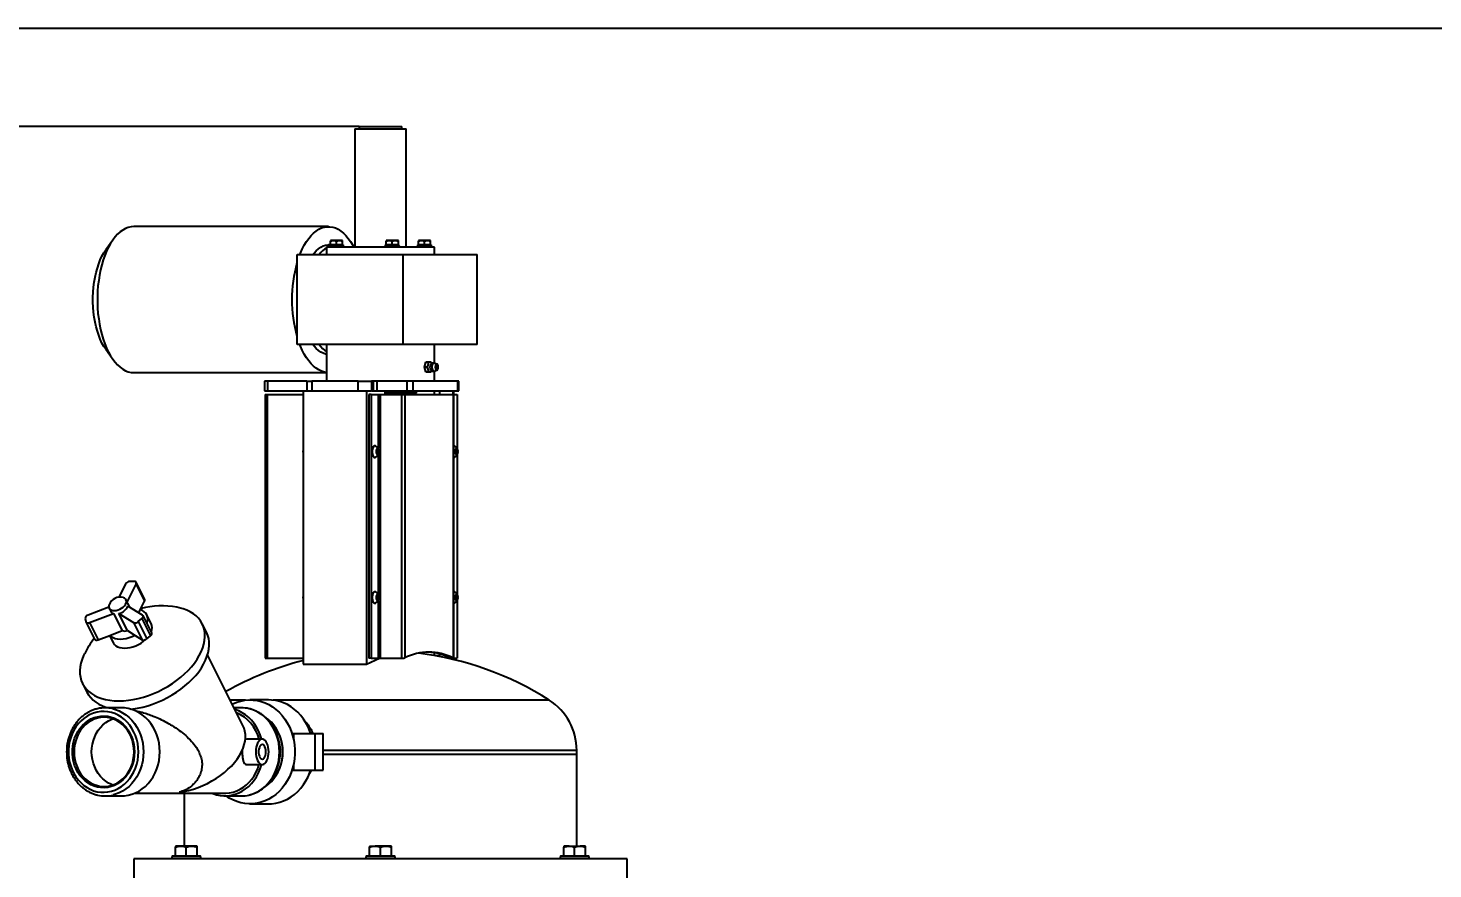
# Model space of a CAD drawing. Header units: millimetres. Extents: x -2 to 4200, y -4 to 2970.
# Drawn here: x 878 to 2034, y 2228 to 2920 of the extents above; entities that cross this region are included whole.
import ezdxf

# ---------------------------------------------------------------- set-up
doc = ezdxf.new("R2010")
doc.units = ezdxf.units.MM
doc.header["$LTSCALE"] = 10
doc.header["$PDSIZE"] = -1
doc.styles.add('SLDTEXTSTYLE4', font='Gothic.ttf', dxfattribs={"width": 0.913})
doc.dimstyles.new('SLDDIMSTYLE0', dxfattribs={"dimtxt": 35, "dimasz": 33.02, "dimexe": 0, "dimexo": 0.0625, "dimgap": 8.75, "dimtad": 1, "dimdec": 0, "dimrnd": 1e-09, "dimzin": 12, "dimdsep": 46, "dimtxsty": 'SLDTEXTSTYLE4', "dimsah": 1, "dimcen": 0.09, "dimadec": 0, "dimazin": 3, "dimtfac": 1, "dimtdec": 0, "dimtofl": 0, "dimtmove": 0, "dimatfit": 3, "dimfxl": 1, "dimfrac": 2, "dimtolj": 1, "dimtzin": 12, "dimarcsym": 0})

# ---------------------------------------------------------------- blocks, each defined once
blk = doc.blocks.new('_D_3')
at = {"color": 0, "lineweight": -2, "transparency": 16777216}
for p, q in [((1150.4, 2839.2), (538, 2839.2)), ((538, 1478.7), (538, 2806.1)), ((1133, 1445.7), (538, 1445.7))]:
    blk.add_line(p, q, dxfattribs=at)
at = {"color": 0, "transparency": 16777216}
for points in [[(532.5, 2806.1), (543.5, 2806.1), (538, 2839.2)], [(532.5, 1478.7), (543.5, 1478.7), (538, 1445.7)]]:
    blk.add_solid(points, dxfattribs=at)
at = {"layer": 'Defpoints', "color": 0, "transparency": 16777216}
for p in [(538, 2839.2), (1150.5, 2839.2), (1133.1, 1445.7)]:
    blk.add_point(p, dxfattribs=at)
at = {"color": 0, "transparency": 16777216, "insert": (487.9, 2142.4), "char_height": 35, "attachment_point": 2, "rotation": 90, "style": 'SLDTEXTSTYLE4'}
blk.add_mtext('\\A1;1394 mm / 54,88 in.', dxfattribs=at)

msp = doc.modelspace()

# ---------------------------------------------------------------- linework, layer by layer
msp.add_line((50, 2920), (4150, 2920))
at = {"color": 7, "linetype": 'Continuous', "lineweight": 25}
for p, q in [((1147, 2837.2), (1147, 2739.7)), ((1147, 2837.2), (1186.2, 2837.2)), ((1150.5, 2839.2), (1150.5, 2837.2)), ((1150.5, 2839.2), (1183.2, 2839.2)), ((1183.2, 2839.2), (1185.5, 2839.2)), ((1185.5, 2837.2), (1185.5, 2839.2)), ((1186.2, 2837.2), (1189, 2837.2)), ((1189, 2739.7), (1189, 2837.2)), ((1125.2, 2756.7), (965, 2756.7)), ((947.7, 2745.6), (941.9, 2737.5)), ((1126.8, 2741.7), (1125.2, 2741.7)), ((1126.2, 2741.3), (1125.8, 2740.9)), ((1125.8, 2740.9), (1125.8, 2739.7)), ((1137.8, 2740.9), (1125.8, 2740.9)), ((1126.2, 2741.3), (1137.4, 2741.3)), ((1126.8, 2744.8), (1129.3, 2745.2)), ((1129.3, 2745.2), (1126.8, 2745.2)), ((1126.8, 2741.8), (1126.8, 2744.8)), ((1126.8, 2741.8), (1126.8, 2741.3)), ((1129.3, 2741.8), (1126.8, 2741.8)), ((1134.3, 2745.2), (1129.3, 2745.2)), ((1131.8, 2741.8), (1129.3, 2741.8)), ((1131.8, 2744.8), (1134.3, 2745.2)), ((1131.8, 2741.8), (1131.8, 2744.8)), ((1134.3, 2741.8), (1131.8, 2741.8)), ((1136.8, 2745.2), (1134.3, 2745.2)), ((1136.8, 2741.8), (1134.3, 2741.8)), ((1136.8, 2741.8), (1136.8, 2744.8)), ((1136.8, 2741.3), (1136.8, 2741.8)), ((1137.8, 2740.9), (1137.4, 2741.3)), ((1137.8, 2739.7), (1137.8, 2740.9)), ((1172.1, 2741.3), (1171.7, 2740.9)), ((1171.7, 2740.9), (1171.7, 2739.7)), ((1183.7, 2740.9), (1171.7, 2740.9)), ((1172.1, 2741.3), (1183.3, 2741.3)), ((1172.7, 2744.8), (1175.2, 2745.2)), ((1175.2, 2745.2), (1172.7, 2745.2)), ((1172.7, 2741.8), (1172.7, 2744.8)), ((1172.7, 2741.8), (1172.7, 2741.3)), ((1175.2, 2741.8), (1172.7, 2741.8)), ((1180.2, 2745.2), (1175.2, 2745.2)), ((1177.7, 2741.8), (1175.2, 2741.8)), ((1177.7, 2744.8), (1180.2, 2745.2)), ((1177.7, 2741.8), (1177.7, 2744.8)), ((1180.2, 2741.8), (1177.7, 2741.8)), ((1182.7, 2745.2), (1180.2, 2745.2)), ((1182.7, 2741.8), (1180.2, 2741.8)), ((1182.7, 2741.8), (1182.7, 2744.8)), ((1182.7, 2741.3), (1182.7, 2741.8)), ((1183.7, 2740.9), (1183.3, 2741.3)), ((1183.7, 2739.7), (1183.7, 2740.9)), ((1198.6, 2741.3), (1198.2, 2740.9)), ((1198.2, 2740.9), (1198.2, 2739.7)), ((1210.2, 2740.9), (1198.2, 2740.9)), ((1198.6, 2741.3), (1209.8, 2741.3)), ((1199.2, 2744.8), (1201.7, 2745.2)), ((1201.7, 2745.2), (1199.2, 2745.2)), ((1199.2, 2741.8), (1199.2, 2744.8)), ((1199.2, 2741.8), (1199.2, 2741.3)), ((1201.7, 2741.8), (1199.2, 2741.8)), ((1206.7, 2745.2), (1201.7, 2745.2)), ((1204.2, 2741.8), (1201.7, 2741.8)), ((1204.2, 2744.8), (1206.7, 2745.2)), ((1204.2, 2741.8), (1204.2, 2744.8)), ((1206.7, 2741.8), (1204.2, 2741.8)), ((1209.2, 2745.2), (1206.7, 2745.2)), ((1209.2, 2741.8), (1206.7, 2741.8)), ((1209.2, 2741.8), (1209.2, 2744.8)), ((1209.2, 2741.3), (1209.2, 2741.8)), ((1210.2, 2740.9), (1209.8, 2741.3)), ((1210.2, 2739.7), (1210.2, 2740.9)), ((1099.3, 2659.7), (1099.3, 2733.7)), ((1099.3, 2733.7), (1186.7, 2733.7)), ((1123.5, 2739.7), (1123.5, 2733.7)), ((1212.5, 2739.7), (1123.5, 2739.7)), ((1186.7, 2659.7), (1186.7, 2733.7)), ((1186.7, 2733.7), (1247.7, 2733.7)), ((1212.5, 2733.7), (1212.5, 2739.7)), ((1247.7, 2659.7), (1247.7, 2733.7)), ((1186.7, 2659.7), (1099.3, 2659.7)), ((1123.5, 2659.7), (1123.5, 2629.7)), ((1247.7, 2659.7), (1186.7, 2659.7)), ((1212.5, 2644.2), (1212.5, 2659.7)), ((941.9, 2655.8), (947.7, 2647.7)), ((965, 2636.7), (1123.5, 2636.7)), ((1204.2, 2641.2), (1205.4, 2645.1)), ((1206.4, 2641.2), (1204.2, 2641.2)), ((1205.4, 2637.2), (1204.2, 2641.1)), ((1204.2, 2641.1), (1206.4, 2641.1)), ((1207.6, 2645.2), (1205.4, 2645.2)), ((1205.4, 2645.1), (1207.5, 2645.1)), ((1207.5, 2637.2), (1205.4, 2637.2)), ((1205.4, 2637.2), (1207.6, 2637.2)), ((1209.9, 2637.2), (1210.1, 2638.1)), ((1214.5, 2643.6), (1212.1, 2644.4)), ((1212.1, 2637.9), (1214.5, 2638.7)), ((1212.5, 2629.7), (1212.5, 2638.1)), ((1072.6, 2629.7), (1072.6, 2621.7)), ((1075.1, 2629.7), (1072.6, 2629.7)), ((1075.1, 2629.7), (1075.1, 2621.7)), ((1107.5, 2629.7), (1075.1, 2629.7)), ((1107.5, 2629.7), (1107.5, 2621.7)), ((1107.5, 2629.7), (1111.5, 2629.7)), ((1111.5, 2629.7), (1111.5, 2621.7)), ((1149.6, 2629.7), (1111.5, 2629.7)), ((1149.6, 2621.7), (1149.6, 2629.7)), ((1149.6, 2629.7), (1160.5, 2629.7)), ((1160.5, 2629.7), (1160.5, 2621.7)), ((1161.9, 2629.7), (1160.5, 2629.7)), ((1161.9, 2629.7), (1161.9, 2621.7)), ((1165, 2629.7), (1161.9, 2629.7)), ((1165, 2629.7), (1165, 2621.7)), ((1189.7, 2629.7), (1165, 2629.7)), ((1189.7, 2629.7), (1189.7, 2621.7)), ((1194.5, 2629.7), (1189.7, 2629.7)), ((1194.5, 2629.7), (1194.5, 2621.7)), ((1231.4, 2629.7), (1194.5, 2629.7)), ((1231.4, 2629.7), (1231.4, 2621.7)), ((1232.5, 2629.7), (1231.4, 2629.7)), ((1232.5, 2621.7), (1232.5, 2629.7)), ((1072.6, 2621.7), (1075.1, 2621.7)), ((1073.1, 2618.7), (1073.1, 2401.7)), ((1073.1, 2618.7), (1074.7, 2618.7)), ((1074.7, 2618.7), (1074.7, 2401.7)), ((1074.7, 2618.7), (1104.5, 2618.7)), ((1075.1, 2621.7), (1104.5, 2621.7)), ((1104.5, 2621.7), (1104.5, 2396.7)), ((1104.5, 2621.7), (1156.5, 2621.7)), ((1111.5, 2621.7), (1149.6, 2621.7)), ((1156.5, 2621.7), (1156.5, 2396.7)), ((1156.5, 2621.7), (1160.1, 2621.7)), ((1158.5, 2618.7), (1158.5, 2401.7)), ((1160.2, 2618.7), (1158.5, 2618.7)), ((1160.5, 2621.7), (1160.1, 2621.7)), ((1160.2, 2618.7), (1160.2, 2401.7)), ((1160.2, 2618.7), (1166, 2618.7)), ((1160.5, 2621.7), (1161.9, 2621.7)), ((1161.9, 2621.7), (1165, 2621.7)), ((1165, 2621.7), (1189.7, 2621.7)), ((1166, 2618.7), (1167.7, 2618.7)), ((1167.7, 2618.7), (1167.7, 2401.7)), ((1167.7, 2618.7), (1185.3, 2618.7)), ((1171.5, 2621.7), (1171.5, 2618.7)), ((1197.6, 2619.7), (1171.5, 2619.7)), ((1185.3, 2618.7), (1185.3, 2401.7)), ((1185.3, 2618.7), (1188, 2618.7)), ((1188, 2618.7), (1188, 2401.8)), ((1188, 2618.7), (1227.7, 2618.7)), ((1189.7, 2621.7), (1194.5, 2621.7)), ((1194.5, 2621.7), (1231.4, 2621.7)), ((1197.6, 2619.7), (1197.6, 2621.7)), ((1212.1, 2621.7), (1212.1, 2618.7)), ((1216.5, 2621.7), (1216.5, 2618.7)), ((1227.7, 2618.7), (1227.7, 2401.8)), ((1227.7, 2618.7), (1228.4, 2618.7)), ((1228.4, 2401.7), (1228.4, 2618.7)), ((1228.4, 2618.7), (1231.2, 2618.7)), ((1228.5, 2618.7), (1228.5, 2621.7)), ((1231.2, 2618.7), (1231.2, 2574.1)), ((1231.4, 2621.7), (1232.5, 2621.7)), ((1163.5, 2576.4), (1163.2, 2576.4)), ((1163.2, 2566.9), (1163.5, 2566.9)), ((1164.8, 2572.5), (1165.6, 2573.4)), ((1164.8, 2570.8), (1164.8, 2572.5)), ((1165.6, 2569.9), (1164.8, 2570.8)), ((1164.9, 2572.6), (1165, 2572.5)), ((1165, 2570.8), (1164.9, 2570.7)), ((1165, 2572.5), (1166.3, 2572.5)), ((1165, 2572.5), (1165, 2571.7)), ((1165, 2571.7), (1165, 2570.8)), ((1165, 2570.8), (1166.3, 2570.8)), ((1165.6, 2573.4), (1166.3, 2572.5)), ((1166.3, 2570.8), (1165.6, 2569.9)), ((1166.3, 2572.5), (1166.3, 2570.8)), ((1228.5, 2576.4), (1228.4, 2576.4)), ((1228.4, 2566.9), (1228.5, 2566.9)), ((1229.8, 2572.5), (1230.6, 2573.4)), ((1229.8, 2570.8), (1229.8, 2572.5)), ((1230.6, 2569.9), (1229.8, 2570.8)), ((1229.9, 2572.6), (1230, 2572.5)), ((1230, 2570.8), (1229.9, 2570.7)), ((1230, 2572.5), (1231.3, 2572.5)), ((1230, 2572.5), (1230, 2571.7)), ((1230, 2571.7), (1230, 2570.8)), ((1230, 2570.8), (1231.3, 2570.8)), ((1230.6, 2573.4), (1231.3, 2572.5)), ((1231.3, 2570.8), (1230.6, 2569.9)), ((1231.2, 2569.2), (1231.2, 2454.1)), ((1231.3, 2572.5), (1231.3, 2570.8)), ((958.2, 2462.7), (952.8, 2451.9)), ((959.5, 2447.9), (966.9, 2462.7)), ((965.3, 2464.9), (961.9, 2464.9)), ((966.9, 2462.7), (973.9, 2448.6)), ((974, 2449.9), (967, 2464.1)), ((1163.5, 2456.4), (1163.2, 2456.4)), ((1164.8, 2452.5), (1165.6, 2453.4)), ((1164.8, 2450.8), (1164.8, 2452.5)), ((1164.9, 2452.6), (1165, 2452.5)), ((1165, 2452.5), (1166.3, 2452.5)), ((1165, 2452.5), (1165, 2451.7)), ((1165, 2451.7), (1165, 2450.8)), ((1165.6, 2453.4), (1166.3, 2452.5)), ((1166.3, 2452.5), (1166.3, 2450.8)), ((1228.5, 2456.4), (1228.4, 2456.4)), ((1229.8, 2452.5), (1230.6, 2453.4)), ((1229.8, 2450.8), (1229.8, 2452.5)), ((1229.9, 2452.6), (1230, 2452.5)), ((1230, 2452.5), (1231.3, 2452.5)), ((1230, 2452.5), (1230, 2451.7)), ((1230, 2451.7), (1230, 2450.8)), ((1230.6, 2453.4), (1231.3, 2452.5)), ((1231.3, 2452.5), (1231.3, 2450.8)), ((944.5, 2443.7), (927.3, 2437.2)), ((944.8, 2442.9), (946.1, 2440.2)), ((961.6, 2443.7), (958.5, 2449.8)), ((972.2, 2437.2), (960, 2444.6)), ((969.2, 2439), (970.3, 2441.4)), ((970.3, 2441.4), (973.9, 2448.6)), ((1163.2, 2446.9), (1163.5, 2446.9)), ((1165.6, 2449.9), (1164.8, 2450.8)), ((1165, 2450.8), (1164.9, 2450.7)), ((1165, 2450.8), (1166.3, 2450.8)), ((1166.3, 2450.8), (1165.6, 2449.9)), ((1228.4, 2446.9), (1228.5, 2446.9)), ((1230.6, 2449.9), (1229.8, 2450.8)), ((1230, 2450.8), (1229.9, 2450.7)), ((1230, 2450.8), (1231.3, 2450.8)), ((1231.3, 2450.8), (1230.6, 2449.9)), ((1231.2, 2449.2), (1231.2, 2401.7)), ((924.9, 2434.3), (925.4, 2431.8)), ((925.5, 2431.5), (932.6, 2417.4)), ((928.6, 2431), (948.2, 2438.5)), ((928.6, 2431), (935.7, 2416.9)), ((948.2, 2438.5), (955.3, 2424.4)), ((952.7, 2438.5), (964.8, 2431)), ((959.7, 2424.4), (952.7, 2438.5)), ((964.8, 2431), (971.8, 2416.9)), ((968.7, 2431.8), (971.7, 2434.3)), ((968.7, 2431.8), (975.8, 2417.7)), ((971.7, 2434.3), (978.7, 2420.1)), ((979.7, 2422.5), (972.6, 2436.7)), ((979.3, 2430.1), (975.7, 2437.3)), ((1024.8, 2423), (1021.3, 2430.1)), ((935.7, 2416.9), (945.2, 2420.5)), ((945, 2420.5), (948, 2414.5)), ((945.2, 2420.5), (955.3, 2424.4)), ((959.7, 2424.4), (966, 2420.5)), ((966, 2420.5), (971.8, 2416.9)), ((975.8, 2417.7), (978.7, 2420.1)), ((1212.1, 2406.2), (1212.1, 2403.9)), ((1216.5, 2405.3), (1216.5, 2403.6)), ((1055, 2345.9), (1025.7, 2404.5)), ((1073.1, 2401.7), (1074.7, 2401.7)), ((1074.7, 2401.7), (1104.5, 2401.7)), ((1104.5, 2396.7), (1156.5, 2396.7)), ((1156.5, 2396.7), (1167.3, 2401.7)), ((1160.2, 2401.7), (1158.5, 2401.7)), ((1160.2, 2401.7), (1166, 2401.7)), ((1166, 2401.7), (1167.7, 2401.7)), ((1167.7, 2401.7), (1185.3, 2401.7)), ((1185.3, 2401.7), (1187.4, 2401.7)), ((1216.5, 2403.6), (1213.7, 2403.6)), ((1216.5, 2403.6), (1218.4, 2402.7)), ((1223, 2403.2), (1223, 2401.7)), ((1226.2, 2401.7), (1223.4, 2401.7)), ((1227.7, 2401.8), (1225.9, 2401.8)), ((1226.2, 2401.7), (1228.1, 2401.7)), ((1228.1, 2401.7), (1228.4, 2401.7)), ((1228.4, 2401.7), (1231.2, 2401.7)), ((1228.5, 2400.5), (1228.5, 2401.7)), ((922.9, 2380.9), (926.4, 2373.8)), ((940.7, 2362), (941.3, 2360.9)), ((955, 2360.9), (941.5, 2360.9)), ((1053.5, 2360.9), (1047.5, 2360.9)), ((1075.9, 2367.4), (1060.6, 2367.4)), ((1095.3, 2339.7), (1096.5, 2339.7)), ((1096.5, 2339.7), (1096.5, 2335.2)), ((1096.5, 2339.7), (1114, 2339.7)), ((1114, 2339.7), (1114, 2309.7)), ((1114, 2339.7), (1120.7, 2339.7)), ((1120.7, 2309.7), (1120.7, 2339.7)), ((1054.3, 2326.3), (1054.2, 2324.7)), ((1058, 2335.1), (1056.8, 2334.8)), ((1070.7, 2335.2), (1058, 2335.2)), ((1329.5, 2322.7), (1329.5, 2325.9)), ((1058, 2314.2), (1070.7, 2314.2)), ((1096.5, 2314.1), (1096.5, 2309.7)), ((1120.7, 2322.7), (1329.5, 2322.7)), ((1329.5, 2247.1), (1329.5, 2322.7)), ((1095.3, 2309.7), (1096.5, 2309.7)), ((1096.5, 2309.7), (1114, 2309.7)), ((1114, 2309.7), (1120.7, 2309.7)), ((965.9, 2290.7), (1040, 2290.7)), ((1006.5, 2290.7), (1006.5, 2247.1)), ((941.5, 2288.4), (955, 2288.4)), ((1040, 2288.4), (1053.5, 2288.4)), ((1060.6, 2281.9), (1075.9, 2281.9)), ((1003.7, 2247.1), (999.2, 2247.1)), ((999.2, 2239.2), (999.2, 2246.3)), ((1012.7, 2247.1), (1003.7, 2247.1)), ((1008.2, 2239.2), (1008.2, 2246.3)), ((1017.2, 2247.1), (1012.7, 2247.1)), ((1017.2, 2239.2), (1017.2, 2246.3)), ((1159, 2247.1), (1163.5, 2247.1)), ((1159, 2239.2), (1159, 2246.3)), ((1172.5, 2247.1), (1163.5, 2247.1)), ((1168, 2239.2), (1168, 2246.3)), ((1177, 2247.1), (1172.5, 2247.1)), ((1177, 2239.2), (1177, 2246.3)), ((1323.3, 2247.1), (1318.8, 2247.1)), ((1318.8, 2239.2), (1318.8, 2246.3)), ((1323.3, 2247.1), (1332.3, 2247.1)), ((1327.8, 2239.2), (1327.8, 2246.3)), ((1336.8, 2247.1), (1332.3, 2247.1)), ((1336.8, 2239.2), (1336.8, 2246.3)), ((965, 2236.7), (965, 2219.7)), ((1371, 2236.7), (965, 2236.7)), ((996.8, 2239.2), (996.2, 2238.5)), ((996.2, 2238.5), (996.2, 2236.7)), ((1014.2, 2238.5), (996.2, 2238.5)), ((996.8, 2239.2), (1013.9, 2239.2)), ((1013.9, 2239.2), (1019.6, 2239.2)), ((1020.2, 2238.5), (1014.2, 2238.5)), ((1020.2, 2238.5), (1019.6, 2239.2)), ((1020.2, 2236.7), (1020.2, 2238.5)), ((1156.6, 2239.2), (1156, 2238.5)), ((1156, 2238.5), (1156, 2236.7)), ((1180, 2238.5), (1156, 2238.5)), ((1156.6, 2239.2), (1179.4, 2239.2)), ((1180, 2238.5), (1179.4, 2239.2)), ((1180, 2236.7), (1180, 2238.5)), ((1316.4, 2239.2), (1315.8, 2238.5)), ((1315.8, 2238.5), (1315.8, 2236.7)), ((1339.8, 2238.5), (1315.8, 2238.5)), ((1316.4, 2239.2), (1339.2, 2239.2)), ((1339.8, 2238.5), (1339.2, 2239.2)), ((1339.8, 2236.7), (1339.8, 2238.5)), ((1371, 2219.7), (1371, 2236.7))]:
    msp.add_line(p, q, dxfattribs=at)
at = {"color": 8, "linetype": 'Continuous', "lineweight": 25}
for p, q in [((1166, 2618.7), (1166, 2574.4)), ((1179.8, 2619.7), (1179.8, 2618.7)), ((1183.9, 2619.7), (1183.9, 2618.7)), ((1227.5, 2621.7), (1227.5, 2618.7)), ((1166, 2568.9), (1166, 2454.4)), ((1166, 2448.9), (1166, 2401.7)), ((1223.1, 2403.1), (1223.1, 2401.7)), ((1227.5, 2401.7), (1227.5, 2400.7)), ((1056.9, 2367.2), (1044.3, 2367.2)), ((1306.8, 2367.2), (1079.6, 2367.2)), ((1329.5, 2325.9), (1120.7, 2325.9))]:
    msp.add_line(p, q, dxfattribs=at)
at = {"color": 7, "linetype": 'Continuous', "lineweight": 25, "flags": 128}
for points in [[(965, 2756.7), (962.7, 2756.5), (960.4, 2755.9), (958.2, 2755.1), (955.9, 2753.9), (953.8, 2752.3), (951.7, 2750.4), (949.7, 2748.2), (947.7, 2745.7), (945.9, 2742.9), (944.2, 2739.9), (942.6, 2736.6), (941.1, 2733), (939.8, 2729.3), (938.6, 2725.3), (937.6, 2721.2), (936.8, 2716.9), (936.1, 2712.5), (935.5, 2708.1), (935.2, 2703.5), (935, 2698.9), (935, 2694.4), (935.2, 2689.8), (935.5, 2685.2), (936.1, 2680.8), (936.8, 2676.4), (937.6, 2672.1), (938.6, 2668), (939.8, 2664), (941.1, 2660.3), (942.6, 2656.7), (944.2, 2653.4), (945.9, 2650.4), (947.7, 2647.6), (949.7, 2645.1), (951.7, 2642.9), (953.8, 2641), (955.9, 2639.4), (958.2, 2638.2), (960.4, 2637.4), (962.7, 2636.8), (965, 2636.7), (965, 2636.7)], [(1101.6, 2733.7), (1102.1, 2734.8), (1103.6, 2738.3), (1105.3, 2741.4), (1107, 2744.4), (1108.9, 2747), (1110.9, 2749.4), (1112.9, 2751.4), (1115.1, 2753.1), (1117.3, 2754.5), (1119.5, 2755.6), (1121.8, 2756.3), (1124.1, 2756.6), (1126.4, 2756.6), (1128.7, 2756.3), (1130.9, 2755.6), (1133.2, 2754.5), (1135.4, 2753.1), (1137.5, 2751.4), (1139.5, 2749.4), (1141.5, 2747), (1143.4, 2744.4), (1145.2, 2741.4), (1146.1, 2739.7)], [(1112.4, 2733.7), (1113.4, 2734.9), (1115.1, 2736.9), (1116.9, 2738.5), (1118.8, 2739.8), (1120.8, 2740.8), (1122.7, 2741.4), (1124.7, 2741.6), (1125.2, 2741.7)], [(1123.8, 2739.7), (1124, 2739.8), (1125.8, 2740.7)], [(941.9, 2655.8), (940.4, 2658.1), (938.8, 2660.9), (937.4, 2664), (936.1, 2667.3), (935, 2670.7), (933.9, 2674.4), (933.1, 2678.2), (932.4, 2682.2), (931.9, 2686.3), (931.5, 2690.4), (931.4, 2694.6), (931.4, 2698.7), (931.5, 2702.9), (931.9, 2707), (932.4, 2711.1), (933.1, 2715.1), (933.9, 2718.9), (935, 2722.6), (936.1, 2726), (937.4, 2729.3), (938.8, 2732.4), (940.4, 2735.2), (941.9, 2737.5)], [(1123.5, 2636.7), (1121.8, 2637), (1119.5, 2637.7), (1117.3, 2638.8), (1115.1, 2640.2), (1112.9, 2641.9), (1110.9, 2643.9), (1108.9, 2646.3), (1107, 2648.9), (1105.3, 2651.9), (1103.6, 2655), (1102.1, 2658.5), (1101.6, 2659.7)], [(1123.5, 2651.8), (1122.7, 2651.9), (1120.8, 2652.5), (1118.8, 2653.5), (1116.9, 2654.8), (1115.1, 2656.4), (1113.4, 2658.4), (1112.4, 2659.7)], [(1215.6, 2641.1), (1215.5, 2642.1), (1215.2, 2642.9), (1214.8, 2643.5), (1214.3, 2643.7), (1213.9, 2643.5), (1213.4, 2642.9), (1213.2, 2642.1), (1213.1, 2641.1), (1213.2, 2640.2), (1213.4, 2639.4), (1213.9, 2638.8), (1214.3, 2638.7), (1214.8, 2638.8), (1215.2, 2639.4), (1215.5, 2640.2), (1215.6, 2641.1)], [(1214.7, 2641.1), (1214.7, 2641.4), (1214.6, 2641.7), (1214.5, 2641.8), (1214.3, 2641.9), (1214.2, 2641.8), (1214.1, 2641.7), (1214, 2641.4), (1214, 2641.1), (1214, 2640.9), (1214.1, 2640.6), (1214.2, 2640.5), (1214.3, 2640.4), (1214.5, 2640.5), (1214.6, 2640.6), (1214.7, 2640.9), (1214.7, 2641.1)], [(1163.2, 2576.4), (1163, 2576.4), (1162.4, 2576.1), (1161.8, 2575.5), (1161.4, 2574.6), (1161, 2573.5), (1160.9, 2572.3), (1160.9, 2571), (1161, 2569.8), (1161.4, 2568.7), (1161.8, 2567.8), (1162.4, 2567.2), (1163, 2566.9), (1163.2, 2566.9)], [(1164.2, 2576.2), (1164, 2576.3), (1163.4, 2576.4), (1162.7, 2576.1), (1162.2, 2575.5), (1161.7, 2574.6), (1161.4, 2573.5), (1161.2, 2572.3), (1161.2, 2571), (1161.4, 2569.8), (1161.7, 2568.7), (1162.2, 2567.8), (1162.7, 2567.2), (1163.4, 2566.9), (1164, 2567), (1164.2, 2567.1)], [(1166.8, 2571.7), (1166.7, 2572.6), (1166.4, 2573.3), (1166, 2573.8), (1165.6, 2574), (1165.1, 2573.8), (1164.8, 2573.3), (1164.5, 2572.6), (1164.4, 2571.7), (1164.5, 2570.7), (1164.8, 2570), (1165.1, 2569.5), (1165.6, 2569.3), (1166, 2569.5), (1166.4, 2570), (1166.7, 2570.7), (1166.8, 2571.7)], [(1231.8, 2571.7), (1231.7, 2572.6), (1231.4, 2573.3), (1231, 2573.8), (1230.6, 2574), (1230.1, 2573.8), (1229.8, 2573.3), (1229.5, 2572.6), (1229.4, 2571.7), (1229.5, 2570.7), (1229.8, 2570), (1230.1, 2569.5), (1230.6, 2569.3), (1231, 2569.5), (1231.4, 2570), (1231.7, 2570.7), (1231.8, 2571.7)], [(966.9, 2462.7), (967, 2463.2), (967.1, 2463.6), (967, 2463.9), (966.9, 2464.2), (966.6, 2464.5), (966.2, 2464.7), (965.8, 2464.8), (965.3, 2464.9)], [(948.9, 2440.9), (950.4, 2441), (952, 2441.4), (953.5, 2442), (955, 2442.8), (956.3, 2443.8), (957.3, 2444.9), (958.2, 2446), (958.7, 2447.2), (958.9, 2448.4), (958.7, 2449.4), (958.2, 2450.3), (957.4, 2451), (956.4, 2451.5), (956.3, 2451.5)], [(1163.2, 2456.4), (1163, 2456.4), (1162.4, 2456.1), (1161.8, 2455.5), (1161.4, 2454.6), (1161, 2453.5), (1160.9, 2452.3), (1160.9, 2451), (1161, 2449.8), (1161.4, 2448.7), (1161.8, 2447.8), (1162.4, 2447.2), (1163, 2446.9), (1163.2, 2446.9)], [(1164.2, 2456.2), (1164, 2456.3), (1163.4, 2456.4), (1162.7, 2456.1), (1162.2, 2455.5), (1161.7, 2454.6), (1161.4, 2453.5), (1161.2, 2452.3), (1161.2, 2451), (1161.4, 2449.8), (1161.7, 2448.7), (1162.2, 2447.8), (1162.7, 2447.2), (1163.4, 2446.9), (1164, 2447), (1164.2, 2447.1)], [(1166.8, 2451.7), (1166.7, 2452.6), (1166.4, 2453.3), (1166, 2453.8), (1165.6, 2454), (1165.1, 2453.8), (1164.8, 2453.3), (1164.5, 2452.6), (1164.4, 2451.7), (1164.5, 2450.7), (1164.8, 2450), (1165.1, 2449.5), (1165.6, 2449.3), (1166, 2449.5), (1166.4, 2450), (1166.7, 2450.7), (1166.8, 2451.7)], [(1231.8, 2451.7), (1231.7, 2452.6), (1231.4, 2453.3), (1231, 2453.8), (1230.6, 2454), (1230.1, 2453.8), (1229.8, 2453.3), (1229.5, 2452.6), (1229.4, 2451.7), (1229.5, 2450.7), (1229.8, 2450), (1230.1, 2449.5), (1230.6, 2449.3), (1231, 2449.5), (1231.4, 2450), (1231.7, 2450.7), (1231.8, 2451.7)], [(944.7, 2445.8), (944.5, 2444.9), (944.5, 2443.8), (944.8, 2442.8), (945.4, 2442), (946.4, 2441.4), (947.6, 2441), (948.9, 2440.9)], [(952.6, 2366.6), (956.5, 2366.7), (960.5, 2367.1), (964.6, 2367.7), (968.7, 2368.6), (972.9, 2369.7), (977, 2371), (981.1, 2372.6), (985.2, 2374.4), (989.1, 2376.4), (993, 2378.5), (996.7, 2380.9), (1000.2, 2383.4), (1003.6, 2386), (1006.8, 2388.8), (1009.7, 2391.7), (1012.4, 2394.7), (1014.9, 2397.7), (1017, 2400.8), (1018.9, 2403.9), (1020.5, 2407), (1021.7, 2410.2), (1022.6, 2413.3), (1023.2, 2416.3), (1023.5, 2419.3), (1023.5, 2422.1), (1023.1, 2424.9), (1022.3, 2427.6), (1021.3, 2430.1), (1019.9, 2432.4), (1018.2, 2434.6), (1016.2, 2436.6), (1014, 2438.3), (1011.4, 2439.9), (1008.6, 2441.3), (1005.6, 2442.4), (1002.4, 2443.2), (1000.5, 2443.6)], [(925.4, 2431.8), (925.6, 2431.5), (925.8, 2431.2), (926.1, 2431), (926.5, 2430.8), (927, 2430.8), (927.5, 2430.8), (928.1, 2430.9), (928.6, 2431)], [(971.7, 2434.3), (972.1, 2434.7), (972.4, 2435.1), (972.6, 2435.5), (972.7, 2435.9), (972.7, 2436.3), (972.7, 2436.6), (972.5, 2436.9), (972.2, 2437.2)], [(932.6, 2417.4), (932.6, 2417.3), (932.9, 2417.1), (933.2, 2416.8), (933.6, 2416.7), (934.1, 2416.6), (934.6, 2416.6), (935.1, 2416.7), (935.7, 2416.9)], [(966, 2420.5), (963.6, 2419.3), (961.2, 2418.4), (958.7, 2417.7), (956.2, 2417.3), (953.9, 2417.1), (951.7, 2417.3), (949.6, 2417.7), (947.9, 2418.4), (946.3, 2419.3), (945.2, 2420.5)], [(948, 2414.5), (948.2, 2414.2), (949.1, 2413), (950.3, 2411.9), (951.7, 2411.1), (953.5, 2410.4), (955.4, 2410.1), (957.5, 2409.9), (959.7, 2410.1), (962, 2410.4), (964.3, 2411.1), (966.7, 2411.9), (968.9, 2413), (971.1, 2414.2), (973.1, 2415.6), (974.7, 2417)], [(962.5, 2359.8), (964.1, 2360), (968.1, 2360.6), (972.3, 2361.5), (976.4, 2362.6), (980.5, 2364), (984.6, 2365.5), (988.7, 2367.3), (992.7, 2369.3), (996.5, 2371.5), (1000.2, 2373.8), (1003.8, 2376.3), (1007.1, 2379), (1010.3, 2381.7), (1013.3, 2384.6), (1016, 2387.6), (1018.4, 2390.6), (1020.6, 2393.7), (1022.4, 2396.8), (1024, 2400), (1025.2, 2403.1), (1026.2, 2406.2), (1026.8, 2409.2), (1027.1, 2412.2), (1027, 2415.1), (1026.6, 2417.8), (1025.9, 2420.5), (1024.8, 2423), (1024.8, 2423)], [(978.7, 2420.1), (979.1, 2420.5), (979.5, 2420.9), (979.7, 2421.3), (979.8, 2421.7), (979.8, 2422.1), (979.7, 2422.5), (979.7, 2422.5)], [(924.5, 2405.7), (923.7, 2403.9), (922.5, 2400.8), (921.5, 2397.7), (920.9, 2394.7), (920.7, 2391.7), (920.7, 2388.8), (921.1, 2386), (921.8, 2383.4), (922.9, 2380.9), (924.3, 2378.5), (925.9, 2376.4), (927.9, 2374.4), (930.2, 2372.6), (932.7, 2371), (935.5, 2369.7), (938.6, 2368.6), (941.8, 2367.7), (945.3, 2367.1), (948.9, 2366.7), (952.6, 2366.6)], [(926.4, 2373.8), (927.8, 2371.5), (929.5, 2369.3), (931.5, 2367.3), (933.7, 2365.5), (936.3, 2364), (939.1, 2362.6), (942.1, 2361.5), (944.3, 2360.9)], [(986.4, 2324.7), (986.2, 2328.3), (985.8, 2331.8), (985, 2335.3), (983.9, 2338.7), (982.6, 2342), (980.9, 2345.1), (979, 2348), (976.9, 2350.6), (974.6, 2353), (972, 2355.1), (969.3, 2356.9), (966.5, 2358.4), (963.5, 2359.5), (960.4, 2360.3), (957.3, 2360.8), (955, 2360.9)], [(1046, 2363.9), (1046.6, 2364.2), (1049.8, 2365.5), (1053.1, 2366.5), (1056.4, 2367.1), (1059.7, 2367.4), (1063.1, 2367.3), (1066.5, 2366.9), (1069.8, 2366.1), (1073, 2364.9), (1076.1, 2363.5), (1079.1, 2361.7), (1081.9, 2359.6), (1084.6, 2357.2), (1087.1, 2354.5), (1089.3, 2351.6), (1091.3, 2348.5), (1093.1, 2345.2), (1094.5, 2341.7), (1095.7, 2338), (1096.7, 2334.3), (1097.3, 2330.5), (1097.6, 2326.6), (1097.6, 2322.7), (1097.3, 2318.8), (1096.7, 2315), (1095.7, 2311.3), (1094.5, 2307.6), (1093.1, 2304.1), (1091.3, 2300.8), (1089.3, 2297.7), (1087.1, 2294.8), (1084.6, 2292.1), (1081.9, 2289.7), (1079.1, 2287.6), (1076.1, 2285.8), (1073, 2284.4), (1069.8, 2283.2), (1066.5, 2282.4), (1063.1, 2282), (1059.7, 2281.9), (1056.4, 2282.2), (1053.1, 2282.8), (1049.8, 2283.8), (1046.6, 2285.1), (1043.6, 2286.7), (1041, 2288.4)], [(1070, 2335.2), (1070, 2335.3), (1068.9, 2338.7), (1067.6, 2342), (1065.9, 2345.1), (1064, 2348), (1061.9, 2350.6), (1059.6, 2353), (1057, 2355.1), (1054.3, 2356.9), (1051.5, 2358.4), (1048.5, 2359.5), (1048.1, 2359.7)], [(1110.6, 2339.7), (1109.9, 2341.7), (1108.4, 2345.2), (1106.6, 2348.5), (1104.6, 2351.6), (1102.4, 2354.5), (1099.9, 2357.2), (1097.3, 2359.6), (1094.4, 2361.7), (1091.4, 2363.5), (1088.3, 2364.9), (1085.1, 2366.1), (1081.8, 2366.9), (1078.4, 2367.3), (1075.9, 2367.4)], [(968.8, 2324.7), (968.6, 2328.1), (968.2, 2331.5), (967.4, 2334.8), (966.4, 2338), (965.1, 2341), (963.5, 2343.9), (961.6, 2346.6), (959.6, 2349.1), (957.3, 2351.2), (954.8, 2353.2), (952.2, 2354.8), (949.5, 2356.1), (946.6, 2357), (943.7, 2357.6), (940.7, 2357.9), (937.8, 2357.8), (934.8, 2357.4), (931.9, 2356.6), (929.1, 2355.5), (926.5, 2354), (923.9, 2352.2), (921.6, 2350.2), (919.4, 2347.9), (917.4, 2345.3), (915.7, 2342.5), (914.2, 2339.5), (913.1, 2336.4), (912.2, 2333.1), (911.5, 2329.8), (911.2, 2326.4), (911.2, 2322.9), (911.5, 2319.5), (912.2, 2316.2), (913.1, 2312.9), (914.2, 2309.8), (915.7, 2306.8), (917.4, 2304), (919.4, 2301.4), (921.6, 2299.1), (923.9, 2297.1), (926.5, 2295.3), (929.1, 2293.9), (931.9, 2292.7), (934.8, 2291.9), (937.8, 2291.5), (940.7, 2291.4), (943.7, 2291.7), (946.6, 2292.3), (949.5, 2293.2), (952.2, 2294.5), (954.8, 2296.1), (957.3, 2298.1), (959.6, 2300.2), (961.6, 2302.7), (963.5, 2305.4), (965.1, 2308.3), (966.4, 2311.3), (967.4, 2314.5), (968.2, 2317.8), (968.6, 2321.2), (968.8, 2324.7)], [(965.5, 2324.7), (965.4, 2321.4), (964.9, 2318.2), (964.2, 2315.1), (963.1, 2312.1), (961.8, 2309.2), (960.2, 2306.5), (958.3, 2304.1), (956.2, 2301.9), (954, 2300), (951.5, 2298.3), (949, 2297), (946.3, 2296.1), (943.5, 2295.4), (940.7, 2295.2), (937.9, 2295.3), (935.1, 2295.7), (932.4, 2296.5), (929.7, 2297.6), (927.2, 2299.1), (924.9, 2300.9), (922.7, 2302.9), (920.7, 2305.3), (919, 2307.8), (917.5, 2310.6), (916.3, 2313.5), (915.4, 2316.6), (914.8, 2319.8), (914.5, 2323), (914.5, 2326.3), (914.8, 2329.5), (915.4, 2332.7), (916.3, 2335.8), (917.5, 2338.7), (919, 2341.5), (920.7, 2344), (922.7, 2346.4), (924.9, 2348.4), (927.2, 2350.2), (929.7, 2351.7), (932.4, 2352.8), (935.1, 2353.6), (937.9, 2354), (940.7, 2354.1), (943.5, 2353.9), (946.3, 2353.2), (949, 2352.3), (951.5, 2351), (954, 2349.3), (956.2, 2347.4), (958.3, 2345.2), (960.2, 2342.8), (961.8, 2340.1), (963.1, 2337.2), (964.2, 2334.2), (964.9, 2331.1), (965.4, 2327.9), (965.5, 2324.7)], [(965.2, 2324.7), (965, 2327.8), (964.6, 2331), (963.8, 2334.1), (962.7, 2337), (961.4, 2339.8), (959.8, 2342.4), (957.9, 2344.8), (955.9, 2346.9), (953.6, 2348.8), (951.2, 2350.3), (948.6, 2351.6), (946, 2352.4), (943.3, 2353), (940.5, 2353.2), (937.7, 2353), (935, 2352.4), (932.3, 2351.6), (929.8, 2350.3), (927.4, 2348.8), (925.1, 2346.9), (923, 2344.8), (921.2, 2342.4), (919.6, 2339.8), (918.3, 2337), (917.2, 2334.1), (916.4, 2331), (916, 2327.8), (915.8, 2324.7), (916, 2321.5), (916.4, 2318.3), (917.2, 2315.2), (918.3, 2312.3), (919.6, 2309.5), (921.2, 2306.9), (923, 2304.5), (925.1, 2302.4), (927.4, 2300.5), (929.8, 2299), (932.3, 2297.7), (935, 2296.9), (937.7, 2296.3), (940.5, 2296.2), (943.3, 2296.3), (946, 2296.9), (948.6, 2297.7), (951.2, 2299), (953.6, 2300.5), (955.9, 2302.4), (957.9, 2304.5), (959.8, 2306.9), (961.4, 2309.5), (962.7, 2312.3), (963.8, 2315.2), (964.6, 2318.3), (965, 2321.5), (965.2, 2324.7)], [(947.7, 2297.4), (946.8, 2297.7), (944.3, 2299), (941.9, 2300.5), (939.6, 2302.4), (937.5, 2304.5), (935.7, 2306.9), (934.1, 2309.5), (932.8, 2312.3), (931.7, 2315.2), (930.9, 2318.3), (930.5, 2321.5), (930.3, 2324.7), (930.5, 2327.8), (930.9, 2331), (931.7, 2334.1), (932.8, 2337), (934.1, 2339.8), (935.7, 2342.4), (937.5, 2344.8), (939.6, 2346.9), (941.9, 2348.8), (944.3, 2350.3), (946.8, 2351.6), (947.7, 2351.9)], [(1073.1, 2296.1), (1073.4, 2296.3), (1075.9, 2298.2), (1078.2, 2300.3), (1080.3, 2302.7), (1082.2, 2305.4), (1083.8, 2308.3), (1085.2, 2311.3), (1086.2, 2314.5), (1087, 2317.8), (1087.5, 2321.2), (1087.6, 2324.7), (1087.5, 2328.1), (1087, 2331.5), (1086.2, 2334.8), (1085.2, 2338), (1083.8, 2341), (1082.2, 2343.9), (1080.3, 2346.6), (1078.2, 2349), (1075.9, 2351.1), (1073.6, 2352.9)], [(1074.8, 2351.7), (1075.8, 2350.9), (1078.1, 2348.8), (1080.2, 2346.4), (1082, 2343.8), (1083.6, 2340.9), (1085, 2337.9), (1086, 2334.7), (1086.8, 2331.4), (1087.2, 2328), (1087.4, 2324.7), (1087.2, 2321.3), (1086.8, 2317.9), (1086, 2314.6), (1085, 2311.4), (1083.6, 2308.4), (1082, 2305.5), (1080.2, 2302.9), (1078.1, 2300.5), (1075.8, 2298.4), (1074.1, 2297)], [(1002.4, 2291.5), (1006.2, 2292.1), (1010.1, 2292.9), (1014.1, 2294), (1018, 2295.4), (1021.8, 2296.9), (1025.6, 2298.7), (1029.3, 2300.7), (1032.9, 2302.8), (1036.3, 2305.2), (1039.5, 2307.7), (1042.5, 2310.3), (1045.3, 2313), (1047.8, 2315.9), (1050, 2318.7), (1052, 2321.7), (1053.6, 2324.7), (1055, 2327.6), (1055.9, 2330.6), (1056.6, 2333.4), (1056.9, 2336.3), (1056.9, 2339), (1056.5, 2341.6), (1055.8, 2344.1), (1055, 2345.9)], [(955, 2288.4), (957.3, 2288.5), (960.4, 2289), (963.5, 2289.8), (966.5, 2290.9), (969.3, 2292.4), (972, 2294.2), (974.6, 2296.3), (976.9, 2298.7), (979, 2301.3), (980.9, 2304.2), (982.6, 2307.3), (983.9, 2310.6), (985, 2314), (985.8, 2317.5), (986.2, 2321), (986.4, 2324.7)], [(1076, 2324.7), (1075.9, 2326.6), (1075.6, 2328.4), (1075.2, 2330.2), (1074.6, 2331.7), (1073.9, 2333), (1073, 2334), (1072.1, 2334.7), (1071.2, 2335.1), (1070.2, 2335.1), (1069.3, 2334.7), (1068.4, 2334), (1067.5, 2333), (1066.8, 2331.7), (1066.2, 2330.2), (1065.8, 2328.4), (1065.5, 2326.6), (1065.5, 2324.7), (1065.5, 2322.7), (1065.8, 2320.9), (1066.2, 2319.1), (1066.8, 2317.6), (1067.5, 2316.3), (1068.4, 2315.3), (1069.3, 2314.6), (1070.2, 2314.2), (1071.2, 2314.2), (1072.1, 2314.6), (1073, 2315.3), (1073.9, 2316.3), (1074.6, 2317.6), (1075.2, 2319.1), (1075.6, 2320.9), (1075.9, 2322.7), (1076, 2324.7)], [(1073.7, 2324.7), (1073.6, 2326.1), (1073.3, 2327.5), (1072.9, 2328.8), (1072.3, 2329.7), (1071.6, 2330.4), (1070.9, 2330.6), (1070.1, 2330.5), (1069.4, 2330.1), (1068.8, 2329.3), (1068.3, 2328.2), (1067.9, 2326.9), (1067.7, 2325.4), (1067.7, 2323.9), (1067.9, 2322.4), (1068.3, 2321.1), (1068.8, 2320), (1069.4, 2319.2), (1070.1, 2318.8), (1070.9, 2318.7), (1071.6, 2318.9), (1072.3, 2319.6), (1072.9, 2320.5), (1073.3, 2321.8), (1073.6, 2323.2), (1073.7, 2324.7)], [(1029.1, 2290.7), (1030, 2290.3), (1033, 2289.3), (1036.1, 2288.7), (1039.2, 2288.4), (1042.3, 2288.5), (1045.4, 2289), (1048.5, 2289.8), (1051.5, 2290.9), (1054.3, 2292.4), (1057, 2294.2), (1059.6, 2296.3), (1061.9, 2298.7), (1064, 2301.3), (1065.9, 2304.2), (1067.6, 2307.3), (1068.9, 2310.6), (1070, 2314), (1070, 2314.2)], [(1040, 2290.7), (1040.8, 2290.7), (1043.8, 2290.9), (1046.8, 2291.6), (1049.7, 2292.5), (1052.5, 2293.9), (1055.2, 2295.5), (1057.7, 2297.5), (1060, 2299.7), (1062.1, 2302.2), (1064, 2305), (1065.6, 2307.9), (1067, 2311), (1068, 2314.2)], [(1075.9, 2281.9), (1078.4, 2282), (1081.8, 2282.4), (1085.1, 2283.2), (1088.3, 2284.4), (1091.4, 2285.8), (1094.4, 2287.6), (1097.3, 2289.7), (1099.9, 2292.1), (1102.4, 2294.8), (1104.6, 2297.7), (1106.6, 2300.8), (1108.4, 2304.1), (1109.9, 2307.6), (1110.6, 2309.7)]]:
    msp.add_lwpolyline(points, dxfattribs=at)
at = {"color": 8, "linetype": 'Continuous', "lineweight": 25, "flags": 128}
for points in [[(1212.1, 2644.4), (1211.7, 2644.4), (1211.2, 2644.1), (1210.7, 2643.5), (1210.4, 2642.7), (1210.2, 2641.7), (1210.2, 2640.6), (1210.4, 2639.6), (1210.7, 2638.8), (1211.2, 2638.2), (1211.7, 2637.9), (1212.1, 2637.9)], [(947.9, 2360.1), (950, 2359.5), (953, 2358.4), (955.8, 2356.9), (958.5, 2355.1), (961.1, 2353), (963.4, 2350.6), (965.5, 2348), (967.4, 2345.1), (969.1, 2342), (970.4, 2338.7), (971.5, 2335.3), (972.3, 2331.8), (972.7, 2328.3), (972.9, 2324.7)], [(1084.9, 2324.7), (1084.7, 2328.3), (1084.3, 2331.8), (1083.5, 2335.3), (1082.4, 2338.7), (1081.1, 2342), (1079.4, 2345.1), (1077.5, 2348), (1075.4, 2350.6), (1073.1, 2353), (1070.5, 2355.1), (1067.8, 2356.9), (1065, 2358.4), (1062, 2359.5), (1059.9, 2360.1)], [(972.9, 2324.7), (972.7, 2321), (972.3, 2317.5), (971.5, 2314), (970.4, 2310.6), (969.1, 2307.3), (967.4, 2304.2), (965.5, 2301.3), (963.4, 2298.7), (961.1, 2296.3), (958.5, 2294.2), (955.8, 2292.4), (953, 2290.9), (950, 2289.8), (947.9, 2289.2)], [(1059.9, 2289.2), (1062, 2289.8), (1065, 2290.9), (1067.8, 2292.4), (1070.5, 2294.2), (1073.1, 2296.3), (1075.4, 2298.7), (1077.5, 2301.3), (1079.4, 2304.2), (1081.1, 2307.3), (1082.4, 2310.6), (1083.5, 2314), (1084.3, 2317.5), (1084.7, 2321), (1084.9, 2324.7)]]:
    msp.add_lwpolyline(points, dxfattribs=at)
at = {"color": 7, "linetype": 'Continuous', "lineweight": 25}
for centre, radius, start, end in [((1136.2, 2720.7), 22.7, 124.1111, 145.1931), ((1207.7, 2696.7), 112.6, 164.4835, 195.5165), ((1136.2, 2672.6), 22.7, 214.8064, 235.8893), ((1213.2, 2641.1), 9.01, 179.7915, 180.2085), ((1207.1, 2643.6), 2.31, 138.5798, 139.6559), ((1207.4, 2638.9), 2.62, 220.4341, 221.3818), ((1215.4, 2641.1), 9.01, 179.7915, 180.2085), ((1209.3, 2643.6), 2.35, 138.5926, 139.6506), ((1209.6, 2638.9), 2.67, 220.4391, 221.3694), ((1212.8, 2641.1), 4.19, 145.8898, 213.9922), ((1208.1, 2643.6), 2.35, 40.3494, 41.4074), ((1207.8, 2638.9), 2.67, 318.6306, 319.5609), ((1109.5, 2571.7), 5.32, 160.3092, 199.6908), ((1161.5, 2571.7), 5.32, 0, 58.7926), ((1161.5, 2571.7), 5.32, 301.2074, 0), ((1162.4, 2571.7), 2.6, 359.3434, 18.951), ((1162.4, 2571.6), 2.63, 341.1538, 0.5519), ((1228.5, 2575.1), 1.28, 57.3708, 98.0355), ((1228.5, 2568.2), 1.28, 261.9207, 302.673), ((1226.5, 2571.7), 5.32, 0, 58.7926), ((1226.5, 2571.7), 5.32, 301.2074, 0), ((1227.4, 2571.7), 2.6, 359.3435, 18.9508), ((1227.4, 2571.6), 2.63, 341.154, 0.5518), ((961.9, 2460.5), 4.34, 90.9684, 149.2417), ((953.6, 2442.5), 9.41, 73.2335, 159.8966), ((1109.5, 2451.7), 5.32, 160.3092, 199.6908), ((1161.5, 2451.7), 5.32, 0, 58.7926), ((1161.5, 2451.7), 5.32, 301.2074, 0), ((1162.4, 2451.7), 2.6, 359.3449, 18.9488), ((1162.4, 2451.6), 2.63, 341.1554, 0.5502), ((1228.5, 2455.1), 1.28, 57.3708, 98.0355), ((1226.5, 2451.7), 5.32, 0, 58.7926), ((1226.5, 2451.7), 5.32, 301.2074, 0), ((1227.4, 2451.7), 2.6, 359.345, 18.9486), ((1227.4, 2451.6), 2.63, 341.1556, 0.5502), ((949.1, 2441.8), 3.42, 207.9591, 254.2721), ((950.6, 2448.5), 10.2, 281.6202, 337.6585), ((968.9, 2433.9), 7.61, 333.9547, 78.838), ((988.1, 2373.5), 71.2, 79.9663, 103.9109), ((972.7, 2449.4), 1.47, 329.1155, 23.6168), ((1228.5, 2448.2), 1.28, 261.9207, 302.673), ((928.1, 2434.1), 3.14, 103.6295, 177.1094), ((966.1, 2434.5), 3.75, 248.7755, 313.5364), ((971.7, 2426.8), 8.28, 335.6174, 23.9176), ((988.1, 2373.5), 71.2, 141.4693, 153.1638), ((957.5, 2432.1), 8.05, 253.9262, 286.0738), ((973.2, 2420.4), 3.75, 248.7761, 313.5358), ((1207.8, 2363.2), 43.5, 62.8534, 117.1466), ((1168, 2149.3), 258.4, 57.5034, 83.0541), ((1205.7, 2362.1), 44.5, 63.0287, 88.4096), ((1168, 2149.3), 258.4, 104.2213, 119.4804), ((941.5, 2333.6), 27.3, 76.4862, 103.5483), ((1053.5, 2333.5), 27.4, 76.4902, 89.976), ((1280.5, 2325.9), 49, 0, 57.5034), ((1037, 2327.4), 32, 14.0126, 66.9097), ((1048.7, 2324.6), 36.9, 338.1394, 23.2026), ((941.5, 2315.7), 27.3, 256.536, 283.5166), ((1053.5, 2315.8), 27.4, 270.0243, 283.5085)]:
    msp.add_arc(centre, radius, start, end, dxfattribs=at)
for points, knots in [([(1126.8, 2745.2), (1126.8, 2745.2), (1126.8, 2745.1), (1126.8, 2744.9), (1126.8, 2744.8)], [0, 0, 0, 0, 0.788999, 1, 1, 1, 1]), ([(1129.3, 2745.2), (1129.3, 2745.2), (1130.2, 2745.2), (1131, 2745), (1131.8, 2744.8)], [0, 0, 0, 0, 0.0702, 1, 1, 1, 1]), ([(1134.3, 2745.2), (1134.3, 2745.2), (1135.2, 2745.2), (1136, 2745), (1136.8, 2744.8)], [0, 0, 0, 0, 0.0702005, 1, 1, 1, 1]), ([(1136.8, 2744.8), (1136.8, 2744.9), (1136.8, 2745.1), (1136.8, 2745.2), (1136.8, 2745.2)], [0, 0, 0, 0, 0.211001, 1, 1, 1, 1]), ([(1172.7, 2745.2), (1172.7, 2745.2), (1172.7, 2745.1), (1172.7, 2744.9), (1172.7, 2744.8)], [0, 0, 0, 0, 0.788999, 1, 1, 1, 1]), ([(1175.2, 2745.2), (1175.3, 2745.2), (1176.1, 2745.2), (1176.9, 2745), (1177.7, 2744.8)], [0, 0, 0, 0, 0.0702, 1, 1, 1, 1]), ([(1180.2, 2745.2), (1180.3, 2745.2), (1181.1, 2745.2), (1181.9, 2745), (1182.7, 2744.8)], [0, 0, 0, 0, 0.070201, 1, 1, 1, 1]), ([(1182.7, 2744.8), (1182.7, 2744.9), (1182.7, 2745.1), (1182.7, 2745.2), (1182.7, 2745.2)], [0, 0, 0, 0, 0.211001, 1, 1, 1, 1]), ([(1199.2, 2745.2), (1199.2, 2745.2), (1199.2, 2745.1), (1199.2, 2744.9), (1199.2, 2744.8)], [0, 0, 0, 0, 0.7889992, 1, 1, 1, 1]), ([(1201.7, 2745.2), (1201.8, 2745.2), (1202.6, 2745.2), (1203.4, 2745), (1204.2, 2744.8)], [0, 0, 0, 0, 0.0702, 1, 1, 1, 1]), ([(1206.7, 2745.2), (1206.8, 2745.2), (1207.6, 2745.2), (1208.4, 2745), (1209.2, 2744.8)], [0, 0, 0, 0, 0.0702, 1, 1, 1, 1]), ([(1209.2, 2744.8), (1209.2, 2744.9), (1209.2, 2745.1), (1209.2, 2745.2), (1209.2, 2745.2)], [0, 0, 0, 0, 0.2110008, 1, 1, 1, 1]), ([(1207.5, 2645.1), (1207.3, 2644), (1206.9, 2642.7), (1206.5, 2641.4), (1206.4, 2641.2)], [0, 0, 0, 0, 0.823961, 1, 1, 1, 1]), ([(1206.4, 2641.1), (1206.7, 2640), (1207.2, 2638.7), (1207.5, 2637.4), (1207.5, 2637.2)], [0, 0, 0, 0, 0.832161, 1, 1, 1, 1]), ([(1209.8, 2645.2), (1209.5, 2645.2), (1208.8, 2645.2), (1208, 2645.2), (1207.6, 2645.2)], [0, 0, 0, 0, 0.5, 1, 1, 1, 1]), ([(1207.6, 2637.2), (1208, 2637.2), (1208.8, 2637.2), (1209.5, 2637.2), (1209.8, 2637.2)], [0, 0, 0, 0, 0.5, 1, 1, 1, 1]), ([(1212.1, 2644.3), (1212.1, 2644.4), (1211.8, 2644.5), (1211.2, 2644.5), (1210.4, 2644.3), (1209.7, 2644), (1209.4, 2643.6), (1209.3, 2643.5)], [0, 0, 0, 0, 0.013973, 0.28608, 0.567504, 0.816718, 1, 1, 1, 1]), ([(1209.3, 2638.8), (1209.4, 2638.7), (1209.7, 2638.4), (1210.3, 2638), (1211.2, 2637.8), (1211.8, 2637.9), (1212.1, 2637.9)], [0, 0, 0, 0, 0.1736896, 0.4412607, 0.714365, 1, 1, 1, 1]), ([(1210.2, 2644.2), (1210.1, 2644.3), (1210, 2644.6), (1209.9, 2644.9), (1209.9, 2645.1)], [0, 0, 0, 0, 0.301258, 1, 1, 1, 1]), ([(1188, 2401.8), (1188, 2401.8), (1187.9, 2401.8), (1187.7, 2401.7), (1187.5, 2401.7), (1187.4, 2401.7)], [0, 0, 0, 0, 0.251015, 0.502029, 1, 1, 1, 1]), ([(1226.2, 2401.7), (1226.2, 2401.7), (1226.1, 2401.7), (1226, 2401.8), (1226, 2401.8), (1225.9, 2401.8)], [0, 0, 0, 0, 0.400653, 0.699782, 1, 1, 1, 1]), ([(1228.1, 2401.7), (1228.1, 2401.7), (1228, 2401.7), (1227.9, 2401.7), (1227.7, 2401.8), (1227.7, 2401.8)], [0, 0, 0, 0, 0.251013, 0.502028, 1, 1, 1, 1]), ([(934.9, 2360.1), (934.4, 2360), (932.9, 2359.6), (930.5, 2358.7), (927.7, 2357.4), (925.1, 2355.8), (922.6, 2353.9), (920.3, 2351.8), (918.2, 2349.4), (916.3, 2346.8), (914.6, 2344), (913.1, 2341.1), (911.9, 2338), (910.9, 2334.8), (910.2, 2331.5), (909.8, 2328.1), (909.7, 2324.7), (909.8, 2321.3), (910.2, 2317.9), (910.9, 2314.6), (911.8, 2311.4), (913.1, 2308.3), (914.5, 2305.3), (916.2, 2302.5), (918.2, 2299.9), (920.3, 2297.6), (922.6, 2295.4), (925.1, 2293.5), (927.7, 2291.9), (930.5, 2290.6), (932.9, 2289.7), (934.4, 2289.3), (935, 2289.2)], [0, 0, 0, 0, 0.019095, 0.053081, 0.087107, 0.121185, 0.155323, 0.189521, 0.223777, 0.258087, 0.292443, 0.326838, 0.361264, 0.395714, 0.430183, 0.464667, 0.499163, 0.533667, 0.568177, 0.602691, 0.637204, 0.671715, 0.706216, 0.740703, 0.775166, 0.809597, 0.843986, 0.878322, 0.912597, 0.946807, 0.980949, 1, 1, 1, 1]), ([(1085.3, 2324.7), (1085.3, 2325.3), (1085.3, 2327), (1085, 2329.9), (1084.4, 2333.2), (1083.6, 2336.5), (1082.5, 2339.6), (1081.1, 2342.7), (1079.5, 2345.5), (1077.7, 2348.2), (1075.7, 2350.7), (1073.4, 2353), (1071, 2355), (1068.4, 2356.7), (1065.7, 2358.2), (1062.9, 2359.3), (1061, 2359.9), (1060.1, 2360.1)], [0, 0, 0, 0, 0.0373328, 0.1063419, 0.1753774, 0.2444165, 0.3134524, 0.3824758, 0.451475, 0.5204354, 0.5893394, 0.6581674, 0.7268996, 0.795517, 0.8640062, 0.9323601, 1, 1, 1, 1]), ([(966.8, 2358.2), (967.4, 2358.1), (969.1, 2357.9), (972.4, 2357.1), (976.6, 2355.8), (981.5, 2354), (986.6, 2351.8), (991.7, 2349.1), (997, 2346), (1002.4, 2342.4), (1007.8, 2338.1), (1012.5, 2333.4), (1016.2, 2328.8), (1018.8, 2324.3), (1020.5, 2319.9), (1021.3, 2315.2), (1021, 2310.5), (1019.7, 2306), (1017.6, 2302.1), (1014.8, 2298.7), (1011.4, 2295.6), (1007.2, 2293), (1004, 2292), (1002.4, 2291.5)], [0, 0, 0, 0, 0.016927, 0.042904, 0.083127, 0.123447, 0.175432, 0.227617, 0.279741, 0.348125, 0.416799, 0.48534, 0.553542, 0.600741, 0.647875, 0.695707, 0.74346, 0.785239, 0.827041, 0.865977, 0.904928, 0.952461, 1, 1, 1, 1]), ([(1105.8, 2349.7), (1106.5, 2349.1), (1108.2, 2347.4), (1110.3, 2344), (1111.8, 2341.3), (1112.3, 2339.7), (1112.3, 2339.7)], [0, 0, 0, 0, 0.2443041, 0.6210071, 0.9975967, 1, 1, 1, 1]), ([(1054.2, 2324.7), (1054.2, 2323.5), (1054.3, 2321.2), (1054.7, 2318.1), (1055.5, 2315.7), (1056.6, 2314.3), (1057.6, 2314.3), (1058, 2314.3)], [0, 0, 0, 0, 0.2079536, 0.4156911, 0.6291167, 0.8475791, 1, 1, 1, 1]), ([(1060.1, 2289.2), (1060.1, 2289.2), (1061, 2289.4), (1063, 2290), (1065.8, 2291.1), (1068.4, 2292.6), (1071, 2294.3), (1073.4, 2296.3), (1075.6, 2298.5), (1077.7, 2301), (1079.5, 2303.7), (1081.1, 2306.6), (1082.5, 2309.6), (1083.6, 2312.7), (1084.4, 2316), (1085, 2319.3), (1085.3, 2322.2), (1085.3, 2324), (1085.3, 2324.7)], [0, 0, 0, 0, 0.000667, 0.068617, 0.136629, 0.204733, 0.272949, 0.341286, 0.409744, 0.478314, 0.546985, 0.615742, 0.684569, 0.753452, 0.82238, 0.891341, 0.960328, 1, 1, 1, 1]), ([(1109.6, 2306.9), (1110, 2307.4), (1110.6, 2308.2), (1111.1, 2309.2), (1111.2, 2309.7)], [0, 0, 0, 0, 0.5578274, 1, 1, 1, 1]), ([(999.2, 2246.3), (999.9, 2246.5), (1001.4, 2247), (1002.9, 2247.1), (1003.7, 2247.1)], [0, 0, 0, 0, 0.495457, 1, 1, 1, 1]), ([(999.2, 2247.1), (999.2, 2247.1), (999.2, 2247.1), (999.2, 2246.9), (999.2, 2246.5), (999.2, 2246.3)], [0, 0, 0, 0, 0.07009, 0.530785, 1, 1, 1, 1]), ([(1003.7, 2247.1), (1003.8, 2247.1), (1004.6, 2247.1), (1006.2, 2246.9), (1007.5, 2246.5), (1008.2, 2246.3)], [0, 0, 0, 0, 0.07009, 0.530784, 1, 1, 1, 1]), ([(1008.2, 2246.3), (1009.4, 2246.6), (1010.9, 2247.1), (1012.4, 2247.1), (1012.7, 2247.1)], [0, 0, 0, 0, 0.7796365, 1, 1, 1, 1]), ([(1012.7, 2247.1), (1013.9, 2247), (1015.5, 2246.9), (1016.9, 2246.4), (1017.2, 2246.3)], [0, 0, 0, 0, 0.8036489, 1, 1, 1, 1]), ([(1017.2, 2246.3), (1017.2, 2246.5), (1017.2, 2247), (1017.2, 2247.1), (1017.2, 2247.1)], [0, 0, 0, 0, 0.495458, 1, 1, 1, 1]), ([(1159, 2246.3), (1159.7, 2246.5), (1161.2, 2247), (1162.7, 2247.1), (1163.5, 2247.1)], [0, 0, 0, 0, 0.495458, 1, 1, 1, 1]), ([(1159, 2247.1), (1159, 2247.1), (1159, 2247.1), (1159, 2246.6), (1159, 2246.3)], [0, 0, 0, 0, 0.220366, 1, 1, 1, 1]), ([(1163.5, 2247.1), (1163.6, 2247.1), (1164.4, 2247.1), (1165.9, 2246.9), (1167.3, 2246.5), (1168, 2246.3)], [0, 0, 0, 0, 0.07009, 0.530784, 1, 1, 1, 1]), ([(1168, 2246.3), (1168.7, 2246.5), (1170.2, 2247), (1171.7, 2247.1), (1172.5, 2247.1)], [0, 0, 0, 0, 0.495458, 1, 1, 1, 1]), ([(1172.5, 2247.1), (1172.6, 2247.1), (1173.4, 2247.1), (1174.9, 2246.9), (1176.3, 2246.5), (1177, 2246.3)], [0, 0, 0, 0, 0.070089, 0.530784, 1, 1, 1, 1]), ([(1177, 2246.3), (1177, 2246.6), (1177, 2247.1), (1177, 2247.1), (1177, 2247.1)], [0, 0, 0, 0, 0.779634, 1, 1, 1, 1]), ([(1318.8, 2246.3), (1319.1, 2246.4), (1320.5, 2246.9), (1322.1, 2247), (1323.3, 2247.1)], [0, 0, 0, 0, 0.1963511, 1, 1, 1, 1]), ([(1318.8, 2247.1), (1318.8, 2247.1), (1318.8, 2247.1), (1318.8, 2246.9), (1318.8, 2246.5), (1318.8, 2246.3)], [0, 0, 0, 0, 0.07009, 0.530785, 1, 1, 1, 1]), ([(1323.3, 2247.1), (1323.6, 2247.1), (1325.1, 2247.1), (1326.6, 2246.6), (1327.8, 2246.3)], [0, 0, 0, 0, 0.2203635, 1, 1, 1, 1]), ([(1327.8, 2246.3), (1328.5, 2246.5), (1330, 2247), (1331.5, 2247.1), (1332.3, 2247.1)], [0, 0, 0, 0, 0.495458, 1, 1, 1, 1]), ([(1332.3, 2247.1), (1332.4, 2247.1), (1333.2, 2247.1), (1334.7, 2246.9), (1336.1, 2246.5), (1336.8, 2246.3)], [0, 0, 0, 0, 0.070092, 0.530785, 1, 1, 1, 1]), ([(1336.8, 2246.3), (1336.8, 2246.5), (1336.8, 2247), (1336.8, 2247.1), (1336.8, 2247.1)], [0, 0, 0, 0, 0.495458, 1, 1, 1, 1])]:
    msp.add_open_spline(points, degree=3, knots=knots, dxfattribs=at)

# ---------------------------------------------------------------- dimensions: what is measured, and where the dimension line sits
dim = msp.add_linear_dim(base=(537.9968738, 2839.150447), p1=(1133.0748619, 1445.650447), p2=(1150.4968738, 2839.150447), angle=90, text='<> mm / 54,88 in.', dimstyle='SLDDIMSTYLE0')
dim.commit()
dim.dimension.update_dxf_attribs({"geometry": '_D_3', "text_midpoint": (537.9968738, 2142.400447), "dimtype": 160})

doc.saveas('drawing.dxf')
